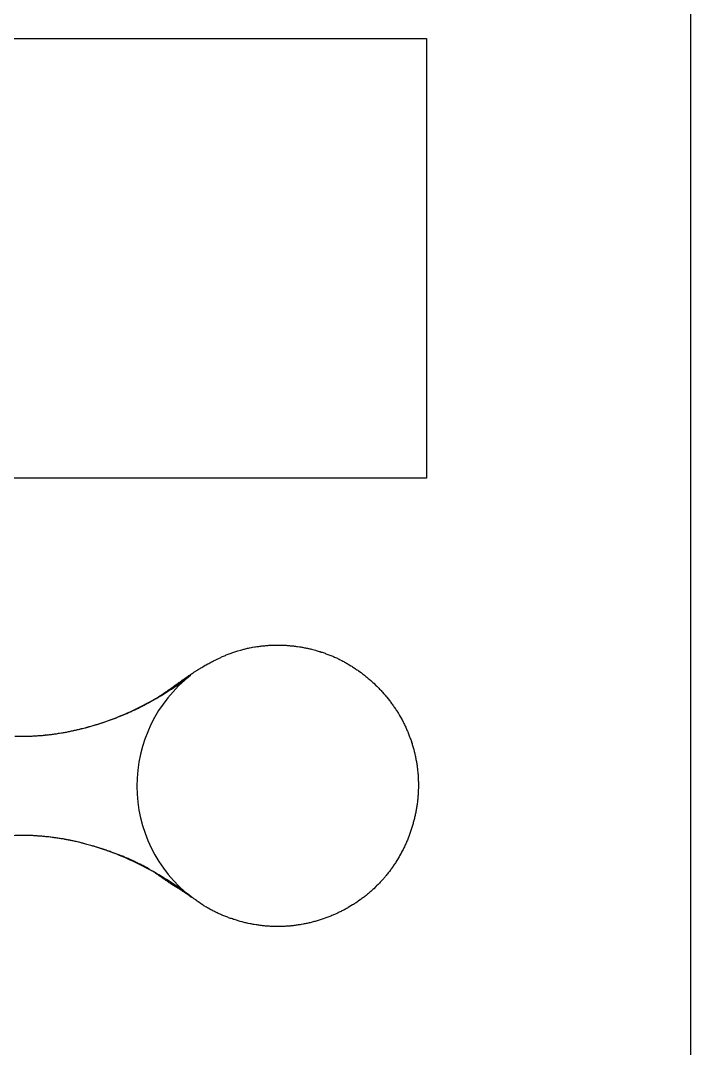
# Model space of a CAD drawing. Extents: x 0 to 1250, y 0 to 2500.
# Drawn here: x 1173.8 to 1250, y 1105.6 to 1222.5 of the extents above; entities that cross this region are included whole.
import ezdxf

# ---------------------------------------------------------------- set-up
doc = ezdxf.new("R2010")
doc.units = 0
for name, color, linetype in [('CUT_18_MM', 7, 'CONTINUOUS'), ('ENGRAVE_9MM', 3, 'CONTINUOUS'), ('FRAME', 7, 'CONTINUOUS')]:
    doc.layers.add(name, color=color, linetype=linetype)

msp = doc.modelspace()

# ---------------------------------------------------------------- linework, layer by layer
at = {"layer": 'CUT_18_MM', "color": 7, "linetype": 'CONTINUOUS'}
for p, q in [((1172.49, 1220.46), (1220, 1220.46)), ((1220, 1220.46), (1220, 1170.46)), ((1220, 1170.46), (1163.49, 1170.46)), ((1193.17, 1122.88), (1193.26, 1122.81))]:
    msp.add_line(p, q, dxfattribs=at)
at = {"layer": 'CUT_18_MM'}
for p, q in [((1197.66, 1150.52), (1197.76, 1150.56)), ((1197.76, 1150.56), (1197.87, 1150.6)), ((1197.87, 1150.6), (1197.98, 1150.64)), ((1197.98, 1150.64), (1198.09, 1150.67)), ((1198.09, 1150.67), (1198.2, 1150.71)), ((1198.2, 1150.71), (1198.31, 1150.75)), ((1198.31, 1150.75), (1198.42, 1150.78)), ((1198.42, 1150.78), (1198.53, 1150.82)), ((1198.53, 1150.82), (1198.86, 1150.91)), ((1198.86, 1150.91), (1198.98, 1150.95)), ((1198.98, 1150.95), (1199.09, 1150.98)), ((1199.09, 1150.98), (1199.2, 1151)), ((1199.2, 1151), (1199.31, 1151.03)), ((1199.31, 1151.03), (1199.54, 1151.09)), ((1199.54, 1151.09), (1199.65, 1151.11)), ((1199.65, 1151.11), (1199.76, 1151.14)), ((1199.76, 1151.14), (1199.88, 1151.16)), ((1199.88, 1151.16), (1200.1, 1151.2)), ((1200.1, 1151.2), (1200.22, 1151.23)), ((1200.22, 1151.23), (1200.45, 1151.27)), ((1200.45, 1151.27), (1200.56, 1151.28)), ((1200.56, 1151.28), (1200.68, 1151.3)), ((1200.68, 1151.3), (1200.79, 1151.32)), ((1200.79, 1151.32), (1200.91, 1151.33)), ((1200.91, 1151.33), (1201.02, 1151.35)), ((1201.02, 1151.35), (1201.14, 1151.36)), ((1201.14, 1151.36), (1201.25, 1151.38)), ((1201.25, 1151.38), (1201.37, 1151.39)), ((1201.37, 1151.39), (1201.48, 1151.4)), ((1201.48, 1151.4), (1201.6, 1151.41)), ((1201.6, 1151.41), (1201.71, 1151.42)), ((1201.71, 1151.42), (1201.83, 1151.43)), ((1201.83, 1151.43), (1201.95, 1151.44)), ((1201.95, 1151.44), (1202.06, 1151.45)), ((1202.06, 1151.45), (1202.18, 1151.45)), ((1202.18, 1151.45), (1202.29, 1151.46)), ((1202.29, 1151.46), (1202.41, 1151.46)), ((1202.41, 1151.46), (1202.53, 1151.47)), ((1202.53, 1151.47), (1202.76, 1151.47)), ((1202.76, 1151.47), (1202.87, 1151.48)), ((1202.87, 1151.48), (1203.22, 1151.48)), ((1203.22, 1151.48), (1203.34, 1151.47)), ((1203.34, 1151.47), (1203.57, 1151.47)), ((1203.57, 1151.47), (1203.69, 1151.46)), ((1203.69, 1151.46), (1203.8, 1151.46)), ((1203.8, 1151.46), (1203.92, 1151.45)), ((1203.92, 1151.45), (1204.04, 1151.45)), ((1204.04, 1151.45), (1204.15, 1151.44)), ((1204.15, 1151.44), (1204.27, 1151.43)), ((1204.27, 1151.43), (1204.38, 1151.42)), ((1204.38, 1151.42), (1204.5, 1151.41)), ((1204.5, 1151.41), (1204.61, 1151.4)), ((1204.61, 1151.4), (1204.73, 1151.39)), ((1204.73, 1151.39), (1204.85, 1151.38)), ((1204.85, 1151.38), (1204.96, 1151.36)), ((1204.96, 1151.36), (1205.08, 1151.35)), ((1205.08, 1151.35), (1205.19, 1151.33)), ((1205.19, 1151.33), (1205.31, 1151.32)), ((1205.31, 1151.32), (1205.54, 1151.28)), ((1205.54, 1151.28), (1205.65, 1151.27)), ((1205.65, 1151.27), (1205.76, 1151.25)), ((1205.76, 1151.25), (1205.88, 1151.23)), ((1205.88, 1151.23), (1205.99, 1151.21)), ((1205.99, 1151.21), (1206.11, 1151.18)), ((1206.11, 1151.18), (1206.22, 1151.16)), ((1206.22, 1151.16), (1206.33, 1151.14)), ((1206.33, 1151.14), (1206.45, 1151.12)), ((1206.45, 1151.12), (1206.56, 1151.09)), ((1206.56, 1151.09), (1206.67, 1151.06)), ((1206.67, 1151.06), (1206.79, 1151.04)), ((1206.79, 1151.04), (1206.9, 1151.01)), ((1206.9, 1151.01), (1207.35, 1150.89)), ((1207.35, 1150.89), (1207.46, 1150.86)), ((1207.46, 1150.86), (1207.68, 1150.8)), ((1207.68, 1150.8), (1207.79, 1150.76)), ((1207.79, 1150.76), (1207.9, 1150.73)), ((1207.9, 1150.73), (1208.01, 1150.69)), ((1208.01, 1150.69), (1208.12, 1150.66)), ((1208.12, 1150.66), (1208.23, 1150.62)), ((1208.23, 1150.62), (1208.34, 1150.58)), ((1208.34, 1150.58), (1208.45, 1150.54)), ((1208.45, 1150.54), (1208.56, 1150.5)), ((1195.14, 1149.35), (1195.24, 1149.4)), ((1195.24, 1149.4), (1195.34, 1149.46)), ((1195.34, 1149.46), (1195.44, 1149.51)), ((1195.44, 1149.51), (1195.55, 1149.57)), ((1195.55, 1149.57), (1195.65, 1149.62)), ((1195.65, 1149.62), (1195.75, 1149.68)), ((1195.75, 1149.68), (1195.86, 1149.73)), ((1195.86, 1149.73), (1195.96, 1149.78)), ((1195.96, 1149.78), (1196.17, 1149.88)), ((1196.17, 1149.88), (1196.27, 1149.93)), ((1196.27, 1149.93), (1196.59, 1150.08)), ((1196.59, 1150.08), (1196.69, 1150.13)), ((1196.69, 1150.13), (1196.8, 1150.17)), ((1196.8, 1150.17), (1196.9, 1150.22)), ((1196.9, 1150.22), (1197.01, 1150.26)), ((1197.01, 1150.26), (1197.12, 1150.31)), ((1197.12, 1150.31), (1197.22, 1150.35)), ((1197.22, 1150.35), (1197.33, 1150.39)), ((1197.33, 1150.39), (1197.44, 1150.44)), ((1197.44, 1150.44), (1197.66, 1150.52)), ((1208.56, 1150.5), (1208.67, 1150.46)), ((1208.67, 1150.46), (1208.78, 1150.42)), ((1208.78, 1150.42), (1208.99, 1150.34)), ((1208.99, 1150.34), (1209.1, 1150.3)), ((1209.1, 1150.3), (1209.21, 1150.25)), ((1209.21, 1150.25), (1209.32, 1150.21)), ((1209.32, 1150.21), (1209.42, 1150.16)), ((1209.42, 1150.16), (1209.53, 1150.11)), ((1209.53, 1150.11), (1209.63, 1150.06)), ((1209.63, 1150.06), (1209.74, 1150.02)), ((1209.74, 1150.02), (1209.85, 1149.97)), ((1209.85, 1149.97), (1209.95, 1149.92)), ((1209.95, 1149.92), (1210.06, 1149.87)), ((1210.06, 1149.87), (1210.16, 1149.81)), ((1210.16, 1149.81), (1210.37, 1149.71)), ((1210.37, 1149.71), (1210.47, 1149.65)), ((1210.47, 1149.65), (1210.57, 1149.6)), ((1210.57, 1149.6), (1210.68, 1149.54)), ((1210.68, 1149.54), (1210.78, 1149.49)), ((1210.78, 1149.49), (1210.88, 1149.43)), ((1210.88, 1149.43), (1210.98, 1149.37)), ((1210.98, 1149.37), (1211.08, 1149.31)), ((1193.27, 1148.19), (1193.36, 1148.26)), ((1193.36, 1148.26), (1193.46, 1148.32)), ((1193.46, 1148.32), (1193.55, 1148.39)), ((1193.55, 1148.39), (1193.75, 1148.51)), ((1193.75, 1148.51), (1193.85, 1148.57)), ((1193.85, 1148.57), (1193.94, 1148.64)), ((1193.94, 1148.64), (1194.04, 1148.7)), ((1194.04, 1148.7), (1194.14, 1148.76)), ((1194.14, 1148.76), (1194.24, 1148.82)), ((1194.24, 1148.82), (1194.34, 1148.88)), ((1194.34, 1148.88), (1194.44, 1148.94)), ((1194.44, 1148.94), (1194.54, 1149)), ((1194.54, 1149), (1194.84, 1149.18)), ((1194.84, 1149.18), (1194.94, 1149.23)), ((1194.94, 1149.23), (1195.14, 1149.35)), ((1211.08, 1149.31), (1211.38, 1149.13)), ((1211.38, 1149.13), (1211.48, 1149.07)), ((1211.48, 1149.07), (1211.58, 1149.01)), ((1211.58, 1149.01), (1211.68, 1148.94)), ((1211.68, 1148.94), (1211.78, 1148.88)), ((1211.78, 1148.88), (1211.88, 1148.81)), ((1211.88, 1148.81), (1211.97, 1148.75)), ((1211.97, 1148.75), (1212.07, 1148.68)), ((1212.07, 1148.68), (1212.17, 1148.61)), ((1212.17, 1148.61), (1212.26, 1148.55)), ((1212.26, 1148.55), (1212.55, 1148.34)), ((1212.55, 1148.34), (1212.64, 1148.27)), ((1212.64, 1148.27), (1212.73, 1148.2)), ((1212.73, 1148.2), (1212.83, 1148.13)), ((1191.56, 1147.01), (1191.65, 1147.07)), ((1191.65, 1147.07), (1191.75, 1147.14)), ((1191.75, 1147.14), (1191.84, 1147.21)), ((1191.84, 1147.21), (1191.93, 1147.27)), ((1191.93, 1147.27), (1192.03, 1147.34)), ((1192.03, 1147.34), (1192.12, 1147.41)), ((1192.12, 1147.41), (1192.22, 1147.47)), ((1192.22, 1147.47), (1192.41, 1147.61)), ((1192.41, 1147.61), (1192.5, 1147.67)), ((1192.5, 1147.67), (1192.6, 1147.74)), ((1192.6, 1147.74), (1192.69, 1147.8)), ((1192.69, 1147.8), (1192.79, 1147.87)), ((1192.79, 1147.87), (1192.88, 1147.93)), ((1192.88, 1147.93), (1192.98, 1148)), ((1192.98, 1148), (1193.07, 1148.06)), ((1193.07, 1148.06), (1193.17, 1148.13)), ((1193.17, 1148.13), (1193.27, 1148.19)), ((1212.83, 1148.13), (1212.92, 1148.05)), ((1212.92, 1148.05), (1213.01, 1147.98)), ((1213.01, 1147.98), (1213.1, 1147.91)), ((1213.1, 1147.91), (1213.19, 1147.83)), ((1213.19, 1147.83), (1213.28, 1147.76)), ((1213.28, 1147.76), (1213.37, 1147.68)), ((1213.37, 1147.68), (1213.46, 1147.61)), ((1213.46, 1147.61), (1213.64, 1147.45)), ((1213.64, 1147.45), (1213.73, 1147.37)), ((1213.73, 1147.37), (1213.82, 1147.29)), ((1213.82, 1147.29), (1213.9, 1147.21)), ((1213.9, 1147.21), (1213.99, 1147.13)), ((1213.99, 1147.13), (1214.24, 1146.89)), ((1189.85, 1145.83), (1190.04, 1145.95)), ((1190.04, 1145.95), (1190.14, 1146.02)), ((1190.14, 1146.02), (1190.23, 1146.08)), ((1190.23, 1146.08), (1190.33, 1146.15)), ((1190.33, 1146.15), (1190.42, 1146.21)), ((1190.42, 1146.21), (1190.52, 1146.28)), ((1190.52, 1146.28), (1190.61, 1146.34)), ((1190.61, 1146.34), (1190.71, 1146.41)), ((1190.71, 1146.41), (1190.8, 1146.47)), ((1190.8, 1146.47), (1190.9, 1146.54)), ((1190.9, 1146.54), (1190.99, 1146.61)), ((1190.99, 1146.61), (1191.09, 1146.67)), ((1191.09, 1146.67), (1191.18, 1146.74)), ((1191.18, 1146.74), (1191.27, 1146.81)), ((1191.27, 1146.81), (1191.37, 1146.87)), ((1191.37, 1146.87), (1191.46, 1146.94)), ((1191.46, 1146.94), (1191.56, 1147.01)), ((1214.24, 1146.89), (1214.33, 1146.81)), ((1214.33, 1146.81), (1214.41, 1146.72)), ((1214.41, 1146.72), (1214.49, 1146.64)), ((1214.49, 1146.64), (1214.58, 1146.56)), ((1214.58, 1146.56), (1214.66, 1146.47)), ((1214.66, 1146.47), (1214.74, 1146.39)), ((1214.74, 1146.39), (1214.82, 1146.3)), ((1214.82, 1146.3), (1214.9, 1146.21)), ((1214.9, 1146.21), (1214.98, 1146.13)), ((1214.98, 1146.13), (1215.13, 1145.95)), ((1215.13, 1145.95), (1215.29, 1145.77)), ((1187.88, 1144.64), (1187.98, 1144.7)), ((1187.98, 1144.7), (1188.08, 1144.75)), ((1188.08, 1144.75), (1188.18, 1144.81)), ((1188.18, 1144.81), (1188.28, 1144.86)), ((1188.28, 1144.86), (1188.38, 1144.92)), ((1188.38, 1144.92), (1188.48, 1144.98)), ((1188.48, 1144.98), (1188.58, 1145.03)), ((1188.58, 1145.03), (1188.68, 1145.09)), ((1188.68, 1145.09), (1188.88, 1145.21)), ((1188.88, 1145.21), (1188.98, 1145.27)), ((1188.98, 1145.27), (1189.07, 1145.33)), ((1189.07, 1145.33), (1189.17, 1145.39)), ((1189.17, 1145.39), (1189.27, 1145.45)), ((1189.27, 1145.45), (1189.46, 1145.57)), ((1189.46, 1145.57), (1189.56, 1145.64)), ((1189.56, 1145.64), (1189.66, 1145.7)), ((1189.66, 1145.7), (1189.75, 1145.76)), ((1189.75, 1145.76), (1189.85, 1145.83)), ((1215.29, 1145.77), (1215.36, 1145.68)), ((1215.36, 1145.68), (1215.44, 1145.59)), ((1215.44, 1145.59), (1215.66, 1145.32)), ((1215.66, 1145.32), (1215.73, 1145.22)), ((1215.73, 1145.22), (1215.81, 1145.13)), ((1215.81, 1145.13), (1215.88, 1145.04)), ((1215.88, 1145.04), (1215.95, 1144.94)), ((1215.95, 1144.94), (1216.02, 1144.85)), ((1216.02, 1144.85), (1216.09, 1144.75)), ((1216.09, 1144.75), (1216.16, 1144.66)), ((1185.36, 1143.47), (1185.47, 1143.52)), ((1185.47, 1143.52), (1185.68, 1143.6)), ((1185.68, 1143.6), (1185.79, 1143.65)), ((1185.79, 1143.65), (1185.9, 1143.69)), ((1185.9, 1143.69), (1186.11, 1143.79)), ((1186.11, 1143.79), (1186.21, 1143.83)), ((1186.21, 1143.83), (1186.32, 1143.88)), ((1186.32, 1143.88), (1186.42, 1143.93)), ((1186.42, 1143.93), (1186.53, 1143.98)), ((1186.53, 1143.98), (1186.63, 1144.02)), ((1186.63, 1144.02), (1186.74, 1144.07)), ((1186.74, 1144.07), (1186.84, 1144.12)), ((1186.84, 1144.12), (1186.95, 1144.17)), ((1186.95, 1144.17), (1187.16, 1144.27)), ((1187.16, 1144.27), (1187.26, 1144.32)), ((1187.26, 1144.32), (1187.36, 1144.38)), ((1187.36, 1144.38), (1187.67, 1144.53)), ((1187.67, 1144.53), (1187.77, 1144.59)), ((1187.77, 1144.59), (1187.88, 1144.64)), ((1216.16, 1144.66), (1216.22, 1144.56)), ((1216.22, 1144.56), (1216.29, 1144.47)), ((1216.29, 1144.47), (1216.36, 1144.37)), ((1216.36, 1144.37), (1216.42, 1144.27)), ((1216.42, 1144.27), (1216.49, 1144.17)), ((1216.49, 1144.17), (1216.55, 1144.08)), ((1216.55, 1144.08), (1216.61, 1143.98)), ((1216.61, 1143.98), (1216.8, 1143.68)), ((1216.8, 1143.68), (1216.92, 1143.48)), ((1182.08, 1142.33), (1182.19, 1142.36)), ((1182.19, 1142.36), (1182.3, 1142.4)), ((1182.3, 1142.4), (1182.42, 1142.43)), ((1182.42, 1142.43), (1182.53, 1142.46)), ((1182.53, 1142.46), (1182.64, 1142.5)), ((1182.64, 1142.5), (1182.75, 1142.53)), ((1182.75, 1142.53), (1182.86, 1142.57)), ((1182.86, 1142.57), (1182.97, 1142.6)), ((1182.97, 1142.6), (1183.08, 1142.64)), ((1183.08, 1142.64), (1183.19, 1142.67)), ((1183.19, 1142.67), (1183.41, 1142.75)), ((1183.41, 1142.75), (1183.52, 1142.79)), ((1183.52, 1142.79), (1183.63, 1142.82)), ((1183.63, 1142.82), (1183.73, 1142.86)), ((1183.73, 1142.86), (1183.84, 1142.9)), ((1183.84, 1142.9), (1183.95, 1142.94)), ((1183.95, 1142.94), (1184.06, 1142.98)), ((1184.06, 1142.98), (1184.17, 1143.02)), ((1184.17, 1143.02), (1184.28, 1143.06)), ((1184.28, 1143.06), (1184.39, 1143.1)), ((1184.39, 1143.1), (1184.5, 1143.14)), ((1184.5, 1143.14), (1184.61, 1143.18)), ((1184.61, 1143.18), (1184.71, 1143.22)), ((1184.71, 1143.22), (1184.82, 1143.26)), ((1184.82, 1143.26), (1185.04, 1143.34)), ((1185.04, 1143.34), (1185.15, 1143.39)), ((1185.15, 1143.39), (1185.25, 1143.43)), ((1185.25, 1143.43), (1185.36, 1143.47)), ((1216.92, 1143.48), (1217.04, 1143.28)), ((1217.04, 1143.28), (1217.09, 1143.17)), ((1217.09, 1143.17), (1217.21, 1142.97)), ((1217.21, 1142.97), (1217.26, 1142.86)), ((1217.26, 1142.86), (1217.32, 1142.76)), ((1217.32, 1142.76), (1217.37, 1142.66)), ((1217.37, 1142.66), (1217.42, 1142.55)), ((1217.42, 1142.55), (1217.47, 1142.45)), ((1217.47, 1142.45), (1217.52, 1142.34)), ((1175.73, 1141.17), (1175.85, 1141.18)), ((1175.85, 1141.18), (1175.97, 1141.18)), ((1175.97, 1141.18), (1176.2, 1141.2)), ((1176.2, 1141.2), (1176.31, 1141.21)), ((1176.31, 1141.21), (1176.43, 1141.22)), ((1176.43, 1141.22), (1176.54, 1141.23)), ((1176.54, 1141.23), (1176.66, 1141.25)), ((1176.66, 1141.25), (1176.77, 1141.26)), ((1176.77, 1141.26), (1176.89, 1141.27)), ((1176.89, 1141.27), (1177, 1141.28)), ((1177, 1141.28), (1177.12, 1141.3)), ((1177.12, 1141.3), (1177.23, 1141.31)), ((1177.23, 1141.31), (1177.34, 1141.32)), ((1177.34, 1141.32), (1177.46, 1141.34)), ((1177.46, 1141.34), (1177.57, 1141.35)), ((1177.57, 1141.35), (1177.69, 1141.37)), ((1177.69, 1141.37), (1177.8, 1141.39)), ((1177.8, 1141.39), (1177.92, 1141.4)), ((1177.92, 1141.4), (1178.03, 1141.42)), ((1178.03, 1141.42), (1178.15, 1141.44)), ((1178.15, 1141.44), (1178.26, 1141.45)), ((1178.26, 1141.45), (1178.49, 1141.49)), ((1178.49, 1141.49), (1178.6, 1141.51)), ((1178.6, 1141.51), (1178.71, 1141.53)), ((1178.71, 1141.53), (1178.83, 1141.55)), ((1178.83, 1141.55), (1178.94, 1141.57)), ((1178.94, 1141.57), (1179.06, 1141.59)), ((1179.06, 1141.59), (1179.17, 1141.62)), ((1179.17, 1141.62), (1179.28, 1141.64)), ((1179.28, 1141.64), (1179.4, 1141.66)), ((1179.4, 1141.66), (1179.51, 1141.68)), ((1179.51, 1141.68), (1179.62, 1141.71)), ((1179.62, 1141.71), (1179.73, 1141.73)), ((1179.73, 1141.73), (1179.85, 1141.75)), ((1179.85, 1141.75), (1179.96, 1141.78)), ((1179.96, 1141.78), (1180.07, 1141.8)), ((1180.07, 1141.8), (1180.18, 1141.83)), ((1180.18, 1141.83), (1180.3, 1141.86)), ((1180.3, 1141.86), (1180.41, 1141.88)), ((1180.41, 1141.88), (1180.75, 1141.97)), ((1180.75, 1141.97), (1180.86, 1141.99)), ((1180.86, 1141.99), (1181.19, 1142.08)), ((1181.19, 1142.08), (1181.3, 1142.11)), ((1181.3, 1142.11), (1181.42, 1142.14)), ((1181.42, 1142.14), (1181.64, 1142.2)), ((1181.64, 1142.2), (1181.75, 1142.23)), ((1181.75, 1142.23), (1181.86, 1142.26)), ((1181.86, 1142.26), (1181.97, 1142.3)), ((1181.97, 1142.3), (1182.08, 1142.33)), ((1217.52, 1142.34), (1217.57, 1142.24)), ((1217.57, 1142.24), (1217.62, 1142.13)), ((1217.62, 1142.13), (1217.67, 1142.03)), ((1217.67, 1142.03), (1217.72, 1141.92)), ((1217.72, 1141.92), (1217.77, 1141.81)), ((1217.77, 1141.81), (1217.81, 1141.7)), ((1217.81, 1141.7), (1217.86, 1141.6)), ((1217.86, 1141.6), (1217.9, 1141.49)), ((1217.9, 1141.49), (1217.99, 1141.27)), ((1217.99, 1141.27), (1218.07, 1141.05)), ((1173.19, 1141.11), (1174.58, 1141.11)), ((1174.58, 1141.11), (1174.7, 1141.12)), ((1174.7, 1141.12), (1174.93, 1141.12)), ((1174.93, 1141.12), (1175.04, 1141.13)), ((1175.04, 1141.13), (1175.16, 1141.13)), ((1175.16, 1141.13), (1175.27, 1141.14)), ((1175.27, 1141.14), (1175.39, 1141.15)), ((1175.39, 1141.15), (1175.5, 1141.15)), ((1175.5, 1141.15), (1175.62, 1141.16)), ((1175.62, 1141.16), (1175.73, 1141.17)), ((1218.07, 1141.05), (1218.11, 1140.95)), ((1218.11, 1140.95), (1218.15, 1140.84)), ((1218.15, 1140.84), (1218.19, 1140.73)), ((1218.19, 1140.73), (1218.23, 1140.62)), ((1218.23, 1140.62), (1218.27, 1140.51)), ((1218.27, 1140.51), (1218.3, 1140.39)), ((1218.3, 1140.39), (1218.34, 1140.28)), ((1218.34, 1140.28), (1218.37, 1140.17)), ((1218.37, 1140.17), (1218.41, 1140.06)), ((1218.41, 1140.06), (1218.44, 1139.95)), ((1218.44, 1139.95), (1218.47, 1139.84)), ((1218.47, 1139.84), (1218.5, 1139.72)), ((1218.5, 1139.72), (1218.54, 1139.61)), ((1218.54, 1139.61), (1218.59, 1139.39)), ((1218.59, 1139.39), (1218.62, 1139.27)), ((1218.62, 1139.27), (1218.65, 1139.16)), ((1218.65, 1139.16), (1218.68, 1139.05)), ((1218.68, 1139.05), (1218.7, 1138.93)), ((1218.7, 1138.93), (1218.73, 1138.82)), ((1218.73, 1138.82), (1218.75, 1138.7)), ((1218.75, 1138.7), (1218.77, 1138.59)), ((1218.77, 1138.59), (1218.79, 1138.48)), ((1218.79, 1138.48), (1218.82, 1138.36)), ((1218.82, 1138.36), (1218.84, 1138.25)), ((1218.84, 1138.25), (1218.86, 1138.13)), ((1218.86, 1138.13), (1218.88, 1138.02)), ((1218.88, 1138.02), (1218.89, 1137.9)), ((1218.89, 1137.9), (1218.91, 1137.79)), ((1218.91, 1137.79), (1218.93, 1137.67)), ((1218.93, 1137.67), (1218.94, 1137.56)), ((1218.94, 1137.56), (1218.96, 1137.44)), ((1218.96, 1137.44), (1218.97, 1137.32)), ((1218.97, 1137.32), (1218.98, 1137.21)), ((1218.98, 1137.21), (1219.01, 1136.98)), ((1219.01, 1136.98), (1219.02, 1136.86)), ((1219.02, 1136.86), (1219.03, 1136.74)), ((1219.03, 1136.74), (1219.03, 1136.63)), ((1219.03, 1136.63), (1219.05, 1136.39)), ((1219.05, 1136.39), (1219.05, 1136.28)), ((1219.05, 1136.28), (1219.06, 1136.16)), ((1219.06, 1136.16), (1219.06, 1136.04)), ((1219.06, 1136.04), (1219.07, 1135.93)), ((1219.07, 1135.93), (1219.07, 1135.81)), ((1219.07, 1135.81), (1219.07, 1135.69)), ((1219.07, 1135.69), (1219.07, 1135.58)), ((1219.07, 1135.58), (1219.07, 1135.34)), ((1219.07, 1135.34), (1219.07, 1135.23)), ((1219.01, 1134.17), (1219, 1134.06)), ((1219.02, 1134.29), (1219.01, 1134.17)), ((1219.03, 1134.41), (1219.02, 1134.29)), ((1219.04, 1134.52), (1219.03, 1134.41)), ((1219.05, 1134.76), (1219.04, 1134.64)), ((1219.04, 1134.64), (1219.04, 1134.52)), ((1219.06, 1134.87), (1219.05, 1134.76)), ((1219.07, 1135.23), (1219.06, 1134.99)), ((1219.06, 1134.99), (1219.06, 1134.87)), ((1218.87, 1133.01), (1218.85, 1132.89)), ((1218.88, 1133.13), (1218.87, 1133.01)), ((1218.9, 1133.24), (1218.88, 1133.13)), ((1218.92, 1133.36), (1218.9, 1133.24)), ((1218.93, 1133.47), (1218.92, 1133.36)), ((1218.95, 1133.59), (1218.93, 1133.47)), ((1218.96, 1133.71), (1218.95, 1133.59)), ((1218.98, 1133.82), (1218.96, 1133.71)), ((1218.99, 1133.94), (1218.98, 1133.82)), ((1219, 1134.06), (1218.99, 1133.94)), ((1218.64, 1131.86), (1218.61, 1131.74)), ((1218.66, 1131.97), (1218.64, 1131.86)), ((1218.69, 1132.09), (1218.66, 1131.97)), ((1218.71, 1132.2), (1218.69, 1132.09)), ((1218.74, 1132.32), (1218.71, 1132.2)), ((1218.76, 1132.43), (1218.74, 1132.32)), ((1218.78, 1132.55), (1218.76, 1132.43)), ((1218.81, 1132.66), (1218.78, 1132.55)), ((1218.83, 1132.78), (1218.81, 1132.66)), ((1218.85, 1132.89), (1218.83, 1132.78)), ((1218.33, 1130.72), (1218.29, 1130.61)), ((1218.36, 1130.84), (1218.33, 1130.72)), ((1218.4, 1130.95), (1218.36, 1130.84)), ((1218.43, 1131.06), (1218.4, 1130.95)), ((1218.46, 1131.17), (1218.43, 1131.06)), ((1218.49, 1131.29), (1218.46, 1131.17)), ((1218.52, 1131.4), (1218.49, 1131.29)), ((1218.55, 1131.51), (1218.52, 1131.4)), ((1218.58, 1131.63), (1218.55, 1131.51)), ((1218.61, 1131.74), (1218.58, 1131.63)), ((1174.29, 1129.83), (1173.48, 1129.83)), ((1174.41, 1129.82), (1174.29, 1129.83)), ((1174.75, 1129.82), (1174.41, 1129.82)), ((1174.87, 1129.81), (1174.75, 1129.82)), ((1174.99, 1129.81), (1174.87, 1129.81)), ((1175.1, 1129.8), (1174.99, 1129.81)), ((1175.22, 1129.8), (1175.1, 1129.8)), ((1175.33, 1129.79), (1175.22, 1129.8)), ((1175.45, 1129.78), (1175.33, 1129.79)), ((1175.56, 1129.78), (1175.45, 1129.78)), ((1175.68, 1129.77), (1175.56, 1129.78)), ((1175.8, 1129.76), (1175.68, 1129.77)), ((1175.91, 1129.75), (1175.8, 1129.76)), ((1176.03, 1129.75), (1175.91, 1129.75)), ((1176.14, 1129.74), (1176.03, 1129.75)), ((1176.26, 1129.73), (1176.14, 1129.74)), ((1176.37, 1129.72), (1176.26, 1129.73)), ((1176.49, 1129.71), (1176.37, 1129.72)), ((1176.6, 1129.69), (1176.49, 1129.71)), ((1176.72, 1129.68), (1176.6, 1129.69)), ((1176.83, 1129.67), (1176.72, 1129.68)), ((1176.95, 1129.66), (1176.83, 1129.67)), ((1177.06, 1129.65), (1176.95, 1129.66)), ((1177.18, 1129.63), (1177.06, 1129.65)), ((1177.29, 1129.62), (1177.18, 1129.63)), ((1177.41, 1129.6), (1177.29, 1129.62)), ((1177.52, 1129.59), (1177.41, 1129.6)), ((1177.64, 1129.57), (1177.52, 1129.59)), ((1177.75, 1129.56), (1177.64, 1129.57)), ((1177.87, 1129.54), (1177.75, 1129.56)), ((1177.98, 1129.53), (1177.87, 1129.54)), ((1178.1, 1129.51), (1177.98, 1129.53)), ((1178.32, 1129.47), (1178.1, 1129.51)), ((1217.89, 1129.5), (1217.85, 1129.4)), ((1217.98, 1129.72), (1217.89, 1129.5)), ((1218.06, 1129.94), (1217.98, 1129.72)), ((1218.1, 1130.05), (1218.06, 1129.94)), ((1218.14, 1130.16), (1218.1, 1130.05)), ((1218.18, 1130.28), (1218.14, 1130.16)), ((1218.22, 1130.39), (1218.18, 1130.28)), ((1218.26, 1130.5), (1218.22, 1130.39)), ((1218.29, 1130.61), (1218.26, 1130.5)), ((1178.44, 1129.45), (1178.32, 1129.47)), ((1178.55, 1129.43), (1178.44, 1129.45)), ((1178.67, 1129.42), (1178.55, 1129.43)), ((1178.78, 1129.4), (1178.67, 1129.42)), ((1178.89, 1129.38), (1178.78, 1129.4)), ((1179.01, 1129.35), (1178.89, 1129.38)), ((1179.12, 1129.33), (1179.01, 1129.35)), ((1179.23, 1129.31), (1179.12, 1129.33)), ((1179.35, 1129.29), (1179.23, 1129.31)), ((1179.46, 1129.27), (1179.35, 1129.29)), ((1179.57, 1129.24), (1179.46, 1129.27)), ((1179.8, 1129.2), (1179.57, 1129.24)), ((1179.91, 1129.17), (1179.8, 1129.2)), ((1180.03, 1129.15), (1179.91, 1129.17)), ((1180.14, 1129.12), (1180.03, 1129.15)), ((1180.25, 1129.1), (1180.14, 1129.12)), ((1180.48, 1129.04), (1180.25, 1129.1)), ((1180.59, 1129.02), (1180.48, 1129.04)), ((1180.81, 1128.96), (1180.59, 1129.02)), ((1180.92, 1128.93), (1180.81, 1128.96)), ((1181.04, 1128.9), (1180.92, 1128.93)), ((1181.15, 1128.87), (1181.04, 1128.9)), ((1181.26, 1128.84), (1181.15, 1128.87)), ((1181.37, 1128.81), (1181.26, 1128.84)), ((1181.81, 1128.69), (1181.37, 1128.81)), ((1181.92, 1128.66), (1181.81, 1128.69)), ((1182.04, 1128.62), (1181.92, 1128.66)), ((1182.15, 1128.59), (1182.04, 1128.62)), ((1182.26, 1128.56), (1182.15, 1128.59)), ((1182.37, 1128.52), (1182.26, 1128.56)), ((1182.59, 1128.46), (1182.37, 1128.52)), ((1182.7, 1128.42), (1182.59, 1128.46)), ((1182.81, 1128.39), (1182.7, 1128.42)), ((1183.03, 1128.31), (1182.81, 1128.39)), ((1217.37, 1128.32), (1217.32, 1128.22)), ((1217.42, 1128.43), (1217.37, 1128.32)), ((1217.47, 1128.54), (1217.42, 1128.43)), ((1217.52, 1128.64), (1217.47, 1128.54)), ((1217.57, 1128.75), (1217.52, 1128.64)), ((1217.62, 1128.86), (1217.57, 1128.75)), ((1217.67, 1128.96), (1217.62, 1128.86)), ((1217.71, 1129.07), (1217.67, 1128.96)), ((1217.76, 1129.18), (1217.71, 1129.07)), ((1217.81, 1129.29), (1217.76, 1129.18)), ((1217.85, 1129.4), (1217.81, 1129.29)), ((1183.14, 1128.28), (1183.03, 1128.31)), ((1183.25, 1128.24), (1183.14, 1128.28)), ((1183.36, 1128.2), (1183.25, 1128.24)), ((1183.46, 1128.17), (1183.36, 1128.2)), ((1183.57, 1128.13), (1183.46, 1128.17)), ((1183.68, 1128.09), (1183.57, 1128.13)), ((1183.79, 1128.05), (1183.68, 1128.09)), ((1183.9, 1128.02), (1183.79, 1128.05)), ((1184.01, 1127.98), (1183.9, 1128.02)), ((1184.12, 1127.94), (1184.01, 1127.98)), ((1184.23, 1127.9), (1184.12, 1127.94)), ((1184.34, 1127.86), (1184.23, 1127.9)), ((1184.45, 1127.82), (1184.34, 1127.86)), ((1184.56, 1127.78), (1184.45, 1127.82)), ((1184.67, 1127.74), (1184.56, 1127.78)), ((1184.77, 1127.7), (1184.67, 1127.74)), ((1184.88, 1127.66), (1184.77, 1127.7)), ((1185.1, 1127.58), (1184.88, 1127.66)), ((1185.21, 1127.54), (1185.1, 1127.58)), ((1185.31, 1127.49), (1185.21, 1127.54)), ((1185.53, 1127.41), (1185.31, 1127.49)), ((1185.64, 1127.36), (1185.53, 1127.41)), ((1185.74, 1127.32), (1185.64, 1127.36)), ((1185.85, 1127.28), (1185.74, 1127.32)), ((1185.96, 1127.23), (1185.85, 1127.28)), ((1186.07, 1127.19), (1185.96, 1127.23)), ((1186.17, 1127.14), (1186.07, 1127.19)), ((1216.81, 1127.29), (1216.69, 1127.09)), ((1216.87, 1127.39), (1216.81, 1127.29)), ((1216.93, 1127.5), (1216.87, 1127.39)), ((1217.05, 1127.7), (1216.93, 1127.5)), ((1217.1, 1127.8), (1217.05, 1127.7)), ((1217.16, 1127.91), (1217.1, 1127.8)), ((1217.26, 1128.11), (1217.16, 1127.91)), ((1217.32, 1128.22), (1217.26, 1128.11)), ((1186.28, 1127.09), (1186.17, 1127.14)), ((1186.38, 1127.05), (1186.28, 1127.09)), ((1186.49, 1127), (1186.38, 1127.05)), ((1186.8, 1126.85), (1186.49, 1127)), ((1186.91, 1126.8), (1186.8, 1126.85)), ((1187.01, 1126.76), (1186.91, 1126.8)), ((1187.12, 1126.7), (1187.01, 1126.76)), ((1187.22, 1126.65), (1187.12, 1126.7)), ((1187.53, 1126.5), (1187.22, 1126.65)), ((1187.63, 1126.44), (1187.53, 1126.5)), ((1187.73, 1126.39), (1187.63, 1126.44)), ((1187.84, 1126.33), (1187.73, 1126.39)), ((1187.94, 1126.28), (1187.84, 1126.33)), ((1188.04, 1126.22), (1187.94, 1126.28)), ((1188.14, 1126.17), (1188.04, 1126.22)), ((1188.34, 1126.05), (1188.14, 1126.17)), ((1188.44, 1125.99), (1188.34, 1126.05)), ((1188.53, 1125.93), (1188.44, 1125.99)), ((1215.98, 1126.02), (1215.92, 1125.93)), ((1216.05, 1126.12), (1215.98, 1126.02)), ((1216.12, 1126.21), (1216.05, 1126.12)), ((1216.19, 1126.31), (1216.12, 1126.21)), ((1216.25, 1126.4), (1216.19, 1126.31)), ((1216.32, 1126.5), (1216.25, 1126.4)), ((1216.38, 1126.6), (1216.32, 1126.5)), ((1216.45, 1126.69), (1216.38, 1126.6)), ((1216.51, 1126.79), (1216.45, 1126.69)), ((1216.63, 1126.99), (1216.51, 1126.79)), ((1216.69, 1127.09), (1216.63, 1126.99)), ((1188.63, 1125.87), (1188.53, 1125.93)), ((1188.73, 1125.81), (1188.63, 1125.87)), ((1188.83, 1125.75), (1188.73, 1125.81)), ((1189.02, 1125.63), (1188.83, 1125.75)), ((1189.12, 1125.56), (1189.02, 1125.63)), ((1189.21, 1125.5), (1189.12, 1125.56)), ((1189.31, 1125.43), (1189.21, 1125.5)), ((1189.41, 1125.37), (1189.31, 1125.43)), ((1189.5, 1125.3), (1189.41, 1125.37)), ((1189.6, 1125.24), (1189.5, 1125.3)), ((1189.69, 1125.17), (1189.6, 1125.24)), ((1189.79, 1125.11), (1189.69, 1125.17)), ((1189.88, 1125.04), (1189.79, 1125.11)), ((1189.98, 1124.98), (1189.88, 1125.04)), ((1190.17, 1124.84), (1189.98, 1124.98)), ((1190.26, 1124.78), (1190.17, 1124.84)), ((1215.12, 1124.93), (1214.96, 1124.75)), ((1215.19, 1125.02), (1215.12, 1124.93)), ((1215.27, 1125.1), (1215.19, 1125.02)), ((1215.34, 1125.19), (1215.27, 1125.1)), ((1215.42, 1125.28), (1215.34, 1125.19)), ((1215.49, 1125.37), (1215.42, 1125.28)), ((1215.56, 1125.46), (1215.49, 1125.37)), ((1215.63, 1125.56), (1215.56, 1125.46)), ((1215.71, 1125.65), (1215.63, 1125.56)), ((1215.78, 1125.74), (1215.71, 1125.65)), ((1215.85, 1125.83), (1215.78, 1125.74)), ((1215.92, 1125.93), (1215.85, 1125.83)), ((1190.36, 1124.71), (1190.26, 1124.78)), ((1190.45, 1124.65), (1190.36, 1124.71)), ((1190.55, 1124.58), (1190.45, 1124.65)), ((1190.64, 1124.52), (1190.55, 1124.58)), ((1190.74, 1124.45), (1190.64, 1124.52)), ((1190.83, 1124.39), (1190.74, 1124.45)), ((1190.93, 1124.32), (1190.83, 1124.39)), ((1191.03, 1124.26), (1190.93, 1124.32)), ((1191.22, 1124.14), (1191.03, 1124.26)), ((1191.32, 1124.07), (1191.22, 1124.14)), ((1191.41, 1124.01), (1191.32, 1124.07)), ((1191.51, 1123.95), (1191.41, 1124.01)), ((1191.61, 1123.89), (1191.51, 1123.95)), ((1191.71, 1123.83), (1191.61, 1123.89)), ((1191.81, 1123.77), (1191.71, 1123.83)), ((1191.9, 1123.7), (1191.81, 1123.77)), ((1192, 1123.64), (1191.9, 1123.7)), ((1192.1, 1123.58), (1192, 1123.64)), ((1213.9, 1123.68), (1213.82, 1123.6)), ((1213.99, 1123.76), (1213.9, 1123.68)), ((1214.24, 1124), (1213.99, 1123.76)), ((1214.32, 1124.08), (1214.24, 1124)), ((1214.49, 1124.24), (1214.32, 1124.08)), ((1214.57, 1124.33), (1214.49, 1124.24)), ((1214.65, 1124.41), (1214.57, 1124.33)), ((1214.73, 1124.5), (1214.65, 1124.41)), ((1214.81, 1124.58), (1214.73, 1124.5)), ((1214.88, 1124.67), (1214.81, 1124.58)), ((1214.96, 1124.75), (1214.88, 1124.67)), ((1192.2, 1123.52), (1192.1, 1123.58)), ((1192.29, 1123.46), (1192.2, 1123.52)), ((1192.39, 1123.4), (1192.29, 1123.46)), ((1192.49, 1123.34), (1192.39, 1123.4)), ((1192.59, 1123.27), (1192.49, 1123.34)), ((1192.78, 1123.15), (1192.59, 1123.27)), ((1192.88, 1123.08), (1192.78, 1123.15)), ((1192.97, 1123.02), (1192.88, 1123.08)), ((1193.07, 1122.95), (1192.97, 1123.02)), ((1193.16, 1122.89), (1193.07, 1122.95)), ((1193.26, 1122.82), (1193.16, 1122.89)), ((1193.35, 1122.76), (1193.26, 1122.82)), ((1193.45, 1122.69), (1193.35, 1122.76)), ((1193.54, 1122.62), (1193.45, 1122.69)), ((1193.63, 1122.56), (1193.54, 1122.62)), ((1193.73, 1122.49), (1193.63, 1122.56)), ((1193.82, 1122.42), (1193.73, 1122.49)), ((1212.46, 1122.51), (1212.27, 1122.37)), ((1212.56, 1122.57), (1212.46, 1122.51)), ((1212.65, 1122.64), (1212.56, 1122.57)), ((1212.74, 1122.71), (1212.65, 1122.64)), ((1212.83, 1122.78), (1212.74, 1122.71)), ((1212.93, 1122.85), (1212.83, 1122.78)), ((1213.02, 1122.93), (1212.93, 1122.85)), ((1213.11, 1123), (1213.02, 1122.93)), ((1213.2, 1123.07), (1213.11, 1123)), ((1213.29, 1123.15), (1213.2, 1123.07)), ((1213.38, 1123.22), (1213.29, 1123.15)), ((1213.47, 1123.29), (1213.38, 1123.22)), ((1213.55, 1123.37), (1213.47, 1123.29)), ((1213.64, 1123.45), (1213.55, 1123.37)), ((1213.73, 1123.52), (1213.64, 1123.45)), ((1213.82, 1123.6), (1213.73, 1123.52)), ((1193.91, 1122.35), (1193.82, 1122.42)), ((1194.01, 1122.29), (1193.91, 1122.35)), ((1194.2, 1122.15), (1194.01, 1122.29)), ((1194.29, 1122.09), (1194.2, 1122.15)), ((1194.39, 1122.02), (1194.29, 1122.09)), ((1194.48, 1121.96), (1194.39, 1122.02)), ((1194.58, 1121.89), (1194.48, 1121.96)), ((1194.68, 1121.83), (1194.58, 1121.89)), ((1194.77, 1121.77), (1194.68, 1121.83)), ((1194.87, 1121.71), (1194.77, 1121.77)), ((1194.97, 1121.65), (1194.87, 1121.71)), ((1195.07, 1121.59), (1194.97, 1121.65)), ((1195.17, 1121.54), (1195.07, 1121.59)), ((1195.37, 1121.42), (1195.17, 1121.54)), ((1195.48, 1121.37), (1195.37, 1121.42)), ((1195.58, 1121.32), (1195.48, 1121.37)), ((1195.68, 1121.26), (1195.58, 1121.32)), ((1210.59, 1121.34), (1210.48, 1121.29)), ((1210.69, 1121.4), (1210.59, 1121.34)), ((1210.79, 1121.45), (1210.69, 1121.4)), ((1210.89, 1121.51), (1210.79, 1121.45)), ((1210.99, 1121.56), (1210.89, 1121.51)), ((1211.1, 1121.62), (1210.99, 1121.56)), ((1211.4, 1121.8), (1211.1, 1121.62)), ((1211.59, 1121.92), (1211.4, 1121.8)), ((1211.69, 1121.98), (1211.59, 1121.92)), ((1211.79, 1122.05), (1211.69, 1121.98)), ((1211.89, 1122.11), (1211.79, 1122.05)), ((1211.99, 1122.17), (1211.89, 1122.11)), ((1212.18, 1122.31), (1211.99, 1122.17)), ((1212.27, 1122.37), (1212.18, 1122.31)), ((1195.89, 1121.16), (1195.68, 1121.26)), ((1195.99, 1121.11), (1195.89, 1121.16)), ((1196.1, 1121.06), (1195.99, 1121.11)), ((1196.2, 1121.01), (1196.1, 1121.06)), ((1196.31, 1120.96), (1196.2, 1121.01)), ((1196.41, 1120.91), (1196.31, 1120.96)), ((1196.52, 1120.86), (1196.41, 1120.91)), ((1196.62, 1120.82), (1196.52, 1120.86)), ((1196.73, 1120.77), (1196.62, 1120.82)), ((1196.84, 1120.73), (1196.73, 1120.77)), ((1196.94, 1120.68), (1196.84, 1120.73)), ((1197.27, 1120.56), (1196.94, 1120.68)), ((1197.38, 1120.51), (1197.27, 1120.56)), ((1197.48, 1120.47), (1197.38, 1120.51)), ((1197.59, 1120.43), (1197.48, 1120.47)), ((1197.7, 1120.39), (1197.59, 1120.43)), ((1197.81, 1120.36), (1197.7, 1120.39)), ((1197.92, 1120.32), (1197.81, 1120.36)), ((1198.03, 1120.28), (1197.92, 1120.32)), ((1198.14, 1120.25), (1198.03, 1120.28)), ((1198.26, 1120.21), (1198.14, 1120.25)), ((1198.37, 1120.18), (1198.26, 1120.21)), ((1198.48, 1120.14), (1198.37, 1120.18)), ((1198.59, 1120.11), (1198.48, 1120.14)), ((1207.67, 1120.15), (1207.56, 1120.11)), ((1207.79, 1120.18), (1207.67, 1120.15)), ((1207.9, 1120.22), (1207.79, 1120.18)), ((1208.01, 1120.25), (1207.9, 1120.22)), ((1208.12, 1120.29), (1208.01, 1120.25)), ((1208.23, 1120.33), (1208.12, 1120.29)), ((1208.34, 1120.36), (1208.23, 1120.33)), ((1208.56, 1120.44), (1208.34, 1120.36)), ((1208.67, 1120.48), (1208.56, 1120.44)), ((1208.78, 1120.52), (1208.67, 1120.48)), ((1208.89, 1120.57), (1208.78, 1120.52)), ((1209, 1120.61), (1208.89, 1120.57)), ((1209.11, 1120.65), (1209, 1120.61)), ((1209.21, 1120.7), (1209.11, 1120.65)), ((1209.32, 1120.74), (1209.21, 1120.7)), ((1209.43, 1120.79), (1209.32, 1120.74)), ((1209.54, 1120.83), (1209.43, 1120.79)), ((1209.64, 1120.88), (1209.54, 1120.83)), ((1209.86, 1120.98), (1209.64, 1120.88)), ((1209.96, 1121.03), (1209.86, 1120.98)), ((1210.07, 1121.08), (1209.96, 1121.03)), ((1210.17, 1121.13), (1210.07, 1121.08)), ((1210.28, 1121.18), (1210.17, 1121.13)), ((1210.38, 1121.23), (1210.28, 1121.18)), ((1210.48, 1121.29), (1210.38, 1121.23)), ((1198.7, 1120.08), (1198.59, 1120.11)), ((1198.81, 1120.05), (1198.7, 1120.08)), ((1199.04, 1119.99), (1198.81, 1120.05)), ((1199.15, 1119.96), (1199.04, 1119.99)), ((1199.26, 1119.93), (1199.15, 1119.96)), ((1199.38, 1119.9), (1199.26, 1119.93)), ((1199.49, 1119.88), (1199.38, 1119.9)), ((1199.6, 1119.85), (1199.49, 1119.88)), ((1199.72, 1119.82), (1199.6, 1119.85)), ((1199.95, 1119.78), (1199.72, 1119.82)), ((1200.06, 1119.75), (1199.95, 1119.78)), ((1200.17, 1119.73), (1200.06, 1119.75)), ((1200.29, 1119.71), (1200.17, 1119.73)), ((1200.4, 1119.69), (1200.29, 1119.71)), ((1200.63, 1119.65), (1200.4, 1119.69)), ((1200.75, 1119.64), (1200.63, 1119.65)), ((1200.86, 1119.62), (1200.75, 1119.64)), ((1200.98, 1119.6), (1200.86, 1119.62)), ((1201.09, 1119.59), (1200.98, 1119.6)), ((1201.21, 1119.57), (1201.09, 1119.59)), ((1201.33, 1119.56), (1201.21, 1119.57)), ((1201.44, 1119.55), (1201.33, 1119.56)), ((1201.56, 1119.54), (1201.44, 1119.55)), ((1201.67, 1119.52), (1201.56, 1119.54)), ((1201.79, 1119.51), (1201.67, 1119.52)), ((1201.91, 1119.51), (1201.79, 1119.51)), ((1202.14, 1119.49), (1201.91, 1119.51)), ((1202.26, 1119.48), (1202.14, 1119.49)), ((1202.37, 1119.48), (1202.26, 1119.48)), ((1202.49, 1119.47), (1202.37, 1119.48)), ((1202.72, 1119.47), (1202.49, 1119.47)), ((1202.84, 1119.46), (1202.72, 1119.47)), ((1203.42, 1119.46), (1202.84, 1119.46)), ((1203.54, 1119.47), (1203.42, 1119.46)), ((1203.65, 1119.47), (1203.54, 1119.47)), ((1203.77, 1119.48), (1203.65, 1119.47)), ((1203.89, 1119.48), (1203.77, 1119.48)), ((1204, 1119.49), (1203.89, 1119.48)), ((1204.12, 1119.5), (1204, 1119.49)), ((1204.24, 1119.5), (1204.12, 1119.5)), ((1204.35, 1119.51), (1204.24, 1119.5)), ((1204.47, 1119.52), (1204.35, 1119.51)), ((1204.58, 1119.53), (1204.47, 1119.52)), ((1204.7, 1119.55), (1204.58, 1119.53)), ((1204.82, 1119.56), (1204.7, 1119.55)), ((1204.93, 1119.57), (1204.82, 1119.56)), ((1205.05, 1119.59), (1204.93, 1119.57)), ((1205.16, 1119.6), (1205.05, 1119.59)), ((1205.28, 1119.62), (1205.16, 1119.6)), ((1205.4, 1119.64), (1205.28, 1119.62)), ((1205.51, 1119.65), (1205.4, 1119.64)), ((1205.63, 1119.67), (1205.51, 1119.65)), ((1205.74, 1119.69), (1205.63, 1119.67)), ((1205.97, 1119.73), (1205.74, 1119.69)), ((1206.09, 1119.75), (1205.97, 1119.73)), ((1206.2, 1119.78), (1206.09, 1119.75)), ((1206.32, 1119.8), (1206.2, 1119.78)), ((1206.43, 1119.82), (1206.32, 1119.8)), ((1206.66, 1119.88), (1206.43, 1119.82)), ((1206.77, 1119.9), (1206.66, 1119.88)), ((1206.89, 1119.93), (1206.77, 1119.9)), ((1207, 1119.96), (1206.89, 1119.93)), ((1207.11, 1119.99), (1207, 1119.96)), ((1207.22, 1120.02), (1207.11, 1119.99)), ((1207.34, 1120.05), (1207.22, 1120.02)), ((1207.45, 1120.08), (1207.34, 1120.05)), ((1207.56, 1120.11), (1207.45, 1120.08))]:
    msp.add_line(p, q, dxfattribs=at)
at = {"layer": 'ENGRAVE_9MM', "linetype": 'CONTINUOUS'}
for centre, radius, start, end in [((1203.05, 1135.46), 16, 128.1252, 232.0805), ((1171.91, 1175.41), 34.65, 298.9315, 307.8438), ((1172.55, 1174.24), 33.31, 289.8028, 298.9554), ((1173.33, 1172.02), 30.96, 280.2203, 289.831), ((1173.85, 1169.07), 27.97, 269.9609, 280.2459), ((1173.84, 1105), 24.82, 90.0211, 101.1584), ((1173.85, 1101.86), 27.97, 79.7541, 90.0391), ((1173.33, 1098.91), 30.96, 70.169, 79.7797), ((1172.55, 1096.69), 33.31, 61.0446, 70.1972), ((1171.94, 1095.55), 34.61, 52.0556, 61.0735)]:
    msp.add_arc(centre, radius, start, end, dxfattribs=at)
at = {"layer": 'FRAME', "linetype": 'CONTINUOUS'}
msp.add_line((1250, 2500), (1250, 0), dxfattribs=at)

doc.saveas('drawing.dxf')
